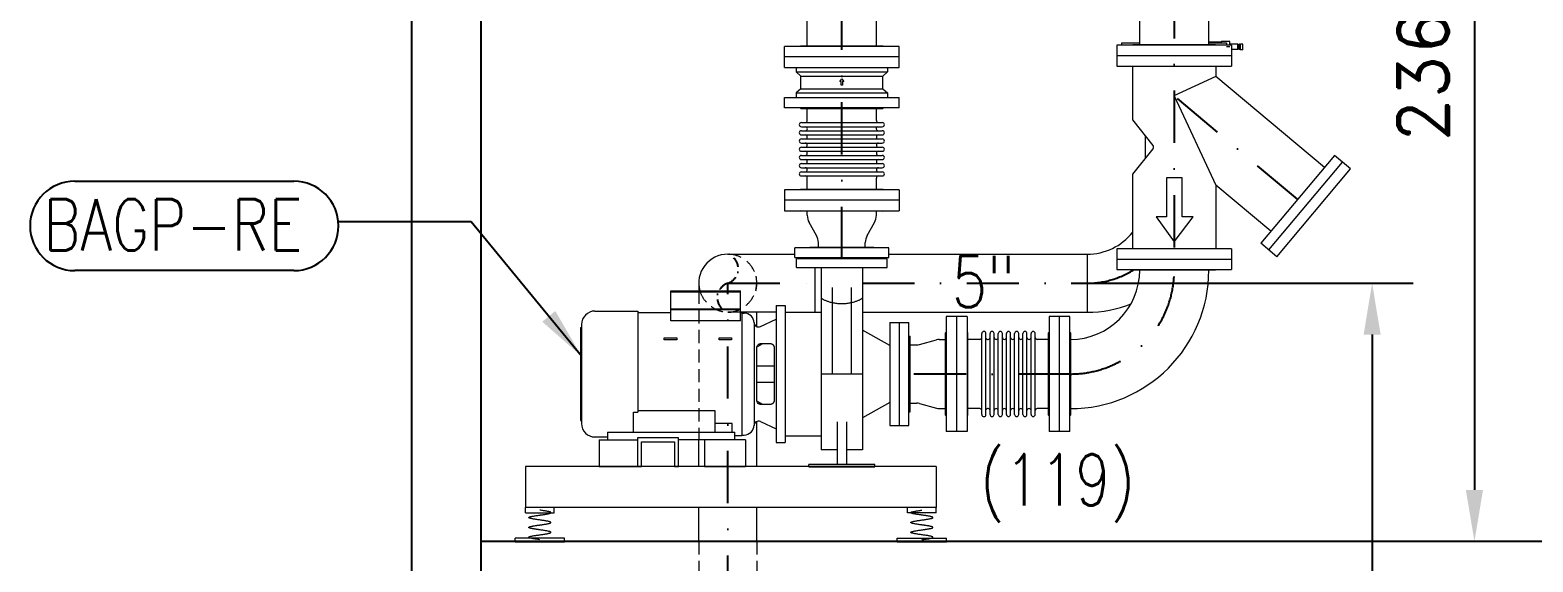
# Model space of a CAD drawing. Header units: millimetres. Extents: x -312439 to 477422, y -331570 to 212570.
# Drawn here: x 356197 to 359854, y 192559 to 193852 of the extents above; entities that cross this region are included whole.
import ezdxf

# ---------------------------------------------------------------- set-up
doc = ezdxf.new("R2010")
doc.units = ezdxf.units.MM
doc.linetypes.add('DASHDOT', pattern=[25.4, 12.7, -6.35, 0, -6.35])
doc.linetypes.add('HIDDEN', pattern=[9.525, 6.35, -3.175])
doc.layers.add('ARCONDTEXTO', color=4, linetype='Continuous')
doc.layers.add('TEXTO FORMATO', color=4, linetype='Continuous')
doc.styles.add('ROMAND', font='ROMAND.SHX')
doc.styles.add('ROMANS', font='romans.shx', dxfattribs={"height": 187.5})
doc.dimstyles.new('1-50 (MILIMETRO)', dxfattribs={"dimscale": 0, "dimtxt": 125, "dimasz": 125, "dimexe": 100, "dimexo": 100, "dimgap": 50, "dimtad": 0, "dimdec": 0, "dimzin": 0, "dimdsep": 46, "dimtxsty": 'ROMAND', "dimcen": -390, "dimclrd": 1, "dimclre": 1, "dimclrt": 3, "dimadec": 0, "dimazin": 0, "dimtfac": 1, "dimtdec": 0, "dimtix": 1, "dimtmove": 2, "dimatfit": 2, "dimfxl": 1, "dimtvp": 1, "dimtolj": 1, "dimtzin": 0, "dimarcsym": 0})

# ---------------------------------------------------------------- blocks, each defined once
blk = doc.blocks.new('*D40')
at = {"color": 1, "lineweight": -2, "transparency": 16777216}
for p, q in [((359627.6, 194975.4), (359612.1, 194975.4)), ((359712.1, 194850.4), (359712.1, 192733.8)), ((359663.1, 192608.8), (359612.1, 192608.8))]:
    blk.add_line(p, q, dxfattribs=at)
at = {"color": 1, "transparency": 16777216}
for points in [[(359691.3, 194850.4), (359732.9, 194850.4), (359712.1, 194975.4)], [(359691.3, 192733.8), (359732.9, 192733.8), (359712.1, 192608.8)]]:
    blk.add_solid(points, dxfattribs=at)
at = {"layer": 'Defpoints', "color": 0, "transparency": 16777216}
for p in [(359727.6, 194975.4), (359712.1, 192608.8), (359763.1, 192608.8)]:
    blk.add_point(p, dxfattribs=at)
at = {"color": 3, "transparency": 16777216, "insert": (359587.1, 193792.1), "char_height": 125, "attachment_point": 5, "rotation": 90, "style": 'ROMAND'}
blk.add_mtext('\\A1;2367', dxfattribs=at)
blk = doc.blocks.new('*D42')
at = {"color": 1, "lineweight": -2, "transparency": 16777216}
for p, q in [((358772.2, 193236.5), (359563.1, 193236.5)), ((359463.1, 193111.5), (359463.1, 187998.9)), ((358772.2, 187873.9), (359563.1, 187873.9))]:
    blk.add_line(p, q, dxfattribs=at)
at = {"color": 1, "transparency": 16777216}
for points in [[(359442.3, 193111.5), (359483.9, 193111.5), (359463.1, 193236.5)], [(359442.3, 187998.9), (359483.9, 187998.9), (359463.1, 187873.9)]]:
    blk.add_solid(points, dxfattribs=at)
at = {"layer": 'Defpoints', "color": 0, "transparency": 16777216}
for p in [(358672.2, 193236.5), (358672.2, 187873.9), (359463.1, 187873.9)]:
    blk.add_point(p, dxfattribs=at)
at = {"color": 3, "transparency": 16777216, "insert": (359338.1, 190555.2), "char_height": 125, "attachment_point": 5, "rotation": 90, "style": 'ROMAND'}
blk.add_mtext('\\A1;5363', dxfattribs=at)

msp = doc.modelspace()

# ---------------------------------------------------------------- linework, layer by layer
at = {"color": 1, "linetype": 'Continuous', "extrusion": (0, 1, 0)}
for p, q in [((357124.798, 195407.637, 0), (357124.798, 187573.86, 0)), ((368194.798, 192608.782, 0), (357294.798, 192608.782, 0))]:
    msp.add_line(p, q, dxfattribs=at)
at = {"color": 1, "linetype": 'Continuous', "extrusion": (1.60881e-33, -9.46156e-32, -1)}
msp.add_line((357294.798, 187873.86, 0), (357294.798, 195323.86, 0), dxfattribs=at)
at = {"color": 6, "linetype": 'DASHDOT', "ltscale": 10}
for p, q in [((358981.518, 194975.442, 0), (358981.518, 193268.232, 0)), ((358172.368, 193295.782, 0), (358172.368, 194891.292, 0)), ((357894.798, 187873.86, 0), (357894.798, 193236.486, 0))]:
    msp.add_line(p, q, dxfattribs=at)
at = {"color": 5, "linetype": 'Continuous', "lineweight": 0, "extrusion": (0, 1, 0)}
for p, q in [((358088.218, 193813.882, 0), (358088.218, 194059.882, 0)), ((359065.668, 193817.232, 0), (359065.668, 194063.232, 0)), ((358256.518, 193813.882, 0), (358256.518, 193923.144, 0)), ((358897.368, 193817.232, 0), (358897.368, 193923.144, 0)), ((358311.868, 193812.282, 0), (358032.868, 193812.282, 0)), ((358032.868, 193761.482, 0), (358032.868, 193812.282, 0)), ((358072.468, 193813.882, 0), (358070.868, 193812.282, 0)), ((358072.468, 193813.882, 0), (358272.268, 193813.882, 0)), ((358272.268, 193813.882, 0), (358273.868, 193812.282, 0)), ((358311.868, 193761.482, 0), (358311.868, 193812.282, 0)), ((359121.018, 193815.632, 0), (358842.018, 193815.632, 0)), ((358842.018, 193815.632, 0), (358842.018, 193764.832, 0)), ((358854.018, 193820.925, 0), (358897.368, 193820.925, 0)), ((358854.018, 193815.632, 0), (358854.018, 193820.925, 0)), ((358881.618, 193817.232, 0), (358880.018, 193815.632, 0)), ((358881.618, 193817.232, 0), (359081.418, 193817.232, 0)), ((359093.054, 193822.525, 0), (359065.668, 193822.525, 0)), ((359065.668, 193820.925, 0), (359108.702, 193820.925, 0)), ((359081.418, 193817.232, 0), (359083.018, 193815.632, 0)), ((359093.054, 193822.525, 0), (359096.518, 193824.525, 0)), ((359093.054, 193820.925, 0), (359093.054, 193822.525, 0)), ((359096.518, 193820.925, 0), (359096.518, 193824.525, 0)), ((359116.518, 193824.525, 0), (359096.518, 193824.525, 0)), ((359116.518, 193811.525, 0), (359108.354, 193811.525, 0)), ((359116.518, 193815.632, 0), (359116.518, 193824.525, 0)), ((359136.018, 193818.375, 0), (359116.518, 193818.375, 0)), ((359121.018, 193815.632, 0), (359121.018, 193764.832, 0)), ((359136.018, 193804.675, 0), (359121.018, 193804.675, 0)), ((359136.018, 193804.675, 0), (359136.018, 193818.375, 0)), ((359139.018, 193815.525, 0), (359136.018, 193815.525, 0)), ((359139.018, 193807.525, 0), (359136.018, 193807.525, 0)), ((359140.018, 193818.275, 0), (359139.018, 193818.275, 0)), ((359139.018, 193804.775, 0), (359139.018, 193818.275, 0)), ((359140.018, 193804.775, 0), (359139.018, 193804.775, 0)), ((359140.018, 193804.775, 0), (359140.018, 193818.275, 0)), ((359141.518, 193817.525, 0), (359140.018, 193817.525, 0)), ((359141.518, 193805.525, 0), (359140.018, 193805.525, 0)), ((359141.518, 193817.525, 0), (359142.418, 193818.425, 0)), ((359141.518, 193805.525, 0), (359141.518, 193817.525, 0)), ((359141.518, 193805.525, 0), (359142.418, 193804.625, 0)), ((359142.418, 193804.625, 0), (359142.418, 193818.425, 0)), ((359148.018, 193818.425, 0), (359142.418, 193818.425, 0)), ((359148.018, 193804.625, 0), (359142.418, 193804.625, 0)), ((359148.018, 193804.625, 0), (359148.018, 193818.425, 0)), ((358311.868, 193786.882, 0), (358032.868, 193786.882, 0)), ((358032.868, 193761.482, 0), (358311.868, 193761.482, 0)), ((358061.368, 193761.482, 0), (358061.368, 193750.669, 0)), ((358283.368, 193761.482, 0), (358283.368, 193750.669, 0)), ((358842.018, 193790.232, 0), (359121.018, 193790.232, 0)), ((358842.018, 193764.832, 0), (359121.018, 193764.832, 0)), ((358880.018, 193764.832, 0), (358880.018, 193633.782, 0)), ((359083.018, 193764.832, 0), (359083.018, 193739.758, 0)), ((358061.368, 193750.669, 0), (358283.368, 193750.669, 0)), ((358072.368, 193740.509, 0), (358061.368, 193750.669, 0)), ((358072.368, 193740.509, 0), (358272.368, 193740.509, 0)), ((358072.368, 193709.455, 0), (358072.368, 193740.509, 0)), ((358167.573, 193727.263, 0), (358172.368, 193733.551, 0)), ((358170.723, 193727.263, 0), (358167.573, 193727.263, 0)), ((358170.723, 193718.566, 0), (358170.723, 193727.263, 0)), ((358172.368, 193733.551, 0), (358177.164, 193727.263, 0)), ((358177.164, 193727.263, 0), (358174.014, 193727.263, 0)), ((358174.014, 193727.263, 0), (358174.014, 193718.566, 0)), ((358272.368, 193740.509, 0), (358283.368, 193750.669, 0)), ((358272.368, 193709.455, 0), (358272.368, 193740.509, 0)), ((359083.018, 193739.758, 0), (358980.834, 193692.108, 0)), ((359346.788, 193518.429, 0), (359083.018, 193739.758, 0)), ((358032.868, 193688.482, 0), (358311.868, 193688.482, 0)), ((358032.868, 193663.082, 0), (358032.868, 193688.482, 0)), ((358072.368, 193709.455, 0), (358061.368, 193699.295, 0)), ((358061.368, 193699.295, 0), (358283.368, 193699.295, 0)), ((358061.368, 193699.295, 0), (358061.368, 193688.482, 0)), ((358072.368, 193709.455, 0), (358272.368, 193709.455, 0)), ((358174.014, 193718.566, 0), (358170.723, 193718.566, 0)), ((358272.368, 193709.455, 0), (358283.368, 193699.295, 0)), ((358283.368, 193699.295, 0), (358283.368, 193688.482, 0)), ((358311.868, 193663.082, 0), (358311.868, 193688.482, 0)), ((358981.37, 193692.747, 0), (358980.834, 193692.108, 0)), ((358981.37, 193692.747, 0), (358981.518, 193692.428, 0)), ((358981.518, 193692.428, 0), (358981.37, 193692.747, 0)), ((358981.518, 193692.428, 0), (359083.018, 193474.76, 0)), ((358311.868, 193663.082, 0), (358032.868, 193663.082, 0)), ((358072.468, 193661.482, 0), (358070.868, 193663.082, 0)), ((358072.468, 193661.482, 0), (358272.268, 193661.482, 0)), ((358088.368, 193632.505, 0), (358088.368, 193661.482, 0)), ((358256.368, 193632.505, 0), (358256.368, 193661.482, 0)), ((358272.268, 193661.482, 0), (358273.868, 193663.082, 0)), ((358073.862, 193627.505, 0), (358270.875, 193627.505, 0)), ((358073.862, 193617.266, 0), (358270.875, 193617.266, 0)), ((358880.018, 193633.782, 0), (358929.135, 193571.858, 0)), ((358073.862, 193607.505, 0), (358270.875, 193607.505, 0)), ((358073.862, 193597.505, 0), (358270.875, 193597.505, 0)), ((358073.862, 193587.505, 0), (358270.875, 193587.505, 0)), ((358073.862, 193577.505, 0), (358270.875, 193577.505, 0)), ((358910.868, 193594.888, 0), (358910.868, 193540.562, 0)), ((358073.862, 193567.505, 0), (358270.875, 193567.505, 0)), ((358073.862, 193557.505, 0), (358270.875, 193557.505, 0)), ((358073.862, 193547.505, 0), (358270.875, 193547.505, 0)), ((358929.135, 193563.592, 0), (358880.018, 193501.669, 0)), ((359371.214, 193547.539, 0), (359191.876, 193333.813, 0)), ((359410.129, 193514.885, 0), (359371.214, 193547.539, 0)), ((358073.862, 193537.505, 0), (358270.875, 193537.505, 0)), ((358073.862, 193527.505, 0), (358270.875, 193527.505, 0)), ((358073.862, 193517.505, 0), (358270.875, 193517.505, 0)), ((358073.862, 193507.505, 0), (358270.875, 193507.505, 0)), ((359211.333, 193317.486, 0), (359390.671, 193531.212, 0)), ((359230.791, 193301.159, 0), (359410.129, 193514.885, 0)), ((358072.468, 193465.482, 0), (358070.868, 193463.882, 0)), ((358072.468, 193465.482, 0), (358272.268, 193465.482, 0)), ((358073.862, 193497.505, 0), (358270.875, 193497.505, 0)), ((358088.368, 193465.482, 0), (358088.368, 193492.505, 0)), ((358256.368, 193465.482, 0), (358256.368, 193492.505, 0)), ((358272.268, 193465.482, 0), (358273.868, 193463.882, 0)), ((358880.018, 193501.669, 0), (358880.018, 193320.632, 0)), ((359216.302, 193362.922, 0), (359083.018, 193474.76, 0)), ((359083.018, 193474.76, 0), (359083.018, 193320.632, 0)), ((358311.868, 193463.882, 0), (358032.868, 193463.882, 0)), ((358032.868, 193463.882, 0), (358032.868, 193413.082, 0)), ((358311.868, 193438.482, 0), (358032.868, 193438.482, 0)), ((358311.868, 193463.882, 0), (358311.868, 193413.082, 0)), ((358032.868, 193413.082, 0), (358311.868, 193413.082, 0)), ((358072.468, 193411.482, 0), (358070.868, 193413.082, 0)), ((358272.268, 193411.482, 0), (358072.468, 193411.482, 0)), ((358088.218, 193401.753, 0), (358088.218, 193411.482, 0)), ((358256.518, 193401.753, 0), (358256.518, 193411.482, 0)), ((358272.268, 193411.482, 0), (358273.868, 193413.082, 0)), ((358110.651, 193352.85, 0), (358092.785, 193384.414, 0)), ((358234.085, 193352.85, 0), (358251.951, 193384.414, 0)), ((358286.868, 193322.582, 0), (358057.868, 193322.582, 0)), ((358057.868, 193298.782, 0), (358057.868, 193322.582, 0)), ((358095.468, 193324.182, 0), (358093.868, 193322.582, 0)), ((358095.468, 193324.182, 0), (358249.268, 193324.182, 0)), ((358115.218, 193324.182, 0), (358115.218, 193335.511, 0)), ((358229.518, 193324.182, 0), (358229.518, 193335.511, 0)), ((358249.268, 193324.182, 0), (358250.868, 193322.582, 0)), ((358286.868, 193298.782, 0), (358286.868, 193322.582, 0)), ((359121.018, 193320.632, 0), (358842.018, 193320.632, 0)), ((358842.018, 193320.632, 0), (358842.018, 193269.832, 0)), ((359121.018, 193320.632, 0), (359121.018, 193269.832, 0)), ((359230.791, 193301.159, 0), (359191.876, 193333.813, 0)), ((357894.798, 193307.136, 0), (358057.868, 193307.136, 0)), ((358057.868, 193298.782, 0), (358286.868, 193298.782, 0)), ((358286.868, 193307.136, 0), (358769.568, 193307.136, 0)), ((358769.568, 193307.136, 0), (358769.568, 193165.836, 0)), ((358842.018, 193295.232, 0), (359121.018, 193295.232, 0)), ((358106.748, 193274.782, 0), (358106.748, 193166.313, 0)), ((358842.018, 193269.832, 0), (359121.018, 193269.832, 0)), ((358881.618, 193268.232, 0), (358880.018, 193269.832, 0)), ((359081.418, 193268.232, 0), (358881.618, 193268.232, 0)), ((359081.418, 193268.232, 0), (359083.018, 193269.832, 0)), ((357824.148, 193236.486, 0), (357824.148, 193218.206, 0)), ((358012.28, 193165.836, 0), (357925.613, 193165.836, 0)), ((357965.448, 193131.174, 0), (357965.448, 193165.836, 0)), ((358222.368, 193165.836, 0), (358769.568, 193165.836, 0)), ((358312.368, 193140.782, 0), (358335.368, 193140.782, 0)), ((358335.368, 192890.782, 0), (358335.368, 193140.782, 0)), ((358426.668, 193155.282, 0), (358426.668, 192876.282, 0)), ((358477.468, 193155.282, 0), (358426.668, 193155.282, 0)), ((358452.068, 192876.282, 0), (358452.068, 193155.282, 0)), ((358477.468, 193155.282, 0), (358477.468, 192876.282, 0)), ((358676.668, 193155.282, 0), (358676.668, 192876.282, 0)), ((358727.468, 193155.282, 0), (358676.668, 193155.282, 0)), ((358702.068, 192876.282, 0), (358702.068, 193155.282, 0)), ((358727.468, 192876.282, 0), (358727.468, 193155.282, 0)), ((358335.368, 193107.782, 0), (358338.368, 193107.782, 0)), ((358338.368, 192923.782, 0), (358338.368, 193107.782, 0)), ((358409.26, 193099.932, 0), (358425.068, 193099.932, 0)), ((358425.068, 193115.682, 0), (358426.668, 193117.282, 0)), ((358425.068, 192915.882, 0), (358425.068, 193115.682, 0)), ((358479.068, 193115.682, 0), (358477.468, 193117.282, 0)), ((358479.068, 192915.882, 0), (358479.068, 193115.682, 0)), ((358508.046, 193099.782, 0), (358479.068, 193099.782, 0)), ((358513.046, 192917.275, 0), (358513.046, 193114.289, 0)), ((358523.284, 192917.275, 0), (358523.284, 193114.289, 0)), ((358533.046, 192917.275, 0), (358533.046, 193114.289, 0)), ((358543.046, 192917.275, 0), (358543.046, 193114.289, 0)), ((358553.046, 192917.275, 0), (358553.046, 193114.289, 0)), ((358563.046, 192917.275, 0), (358563.046, 193114.289, 0)), ((358573.046, 192917.275, 0), (358573.046, 193114.289, 0)), ((358583.046, 192917.275, 0), (358583.046, 193114.289, 0)), ((358593.046, 192917.275, 0), (358593.046, 193114.289, 0)), ((358603.046, 192917.275, 0), (358603.046, 193114.289, 0)), ((358613.046, 192917.275, 0), (358613.046, 193114.289, 0)), ((358623.046, 192917.275, 0), (358623.046, 193114.289, 0)), ((358633.046, 192917.275, 0), (358633.046, 193114.289, 0)), ((358643.046, 192917.275, 0), (358643.046, 193114.289, 0)), ((358675.068, 193099.782, 0), (358648.046, 193099.782, 0)), ((358675.068, 193115.682, 0), (358676.668, 193117.282, 0)), ((358675.068, 192915.882, 0), (358675.068, 193115.682, 0)), ((358729.068, 193115.682, 0), (358727.468, 193117.282, 0)), ((358729.068, 193115.682, 0), (358729.068, 192915.882, 0)), ((358338.368, 193086.432, 0), (358355.176, 193086.432, 0)), ((358361.44, 193087.301, 0), (358402.997, 193099.063, 0)), ((358335.368, 192923.782, 0), (358338.368, 192923.782, 0)), ((358338.368, 192945.132, 0), (358355.176, 192945.132, 0)), ((358361.44, 192944.263, 0), (358402.997, 192932.501, 0)), ((358409.26, 192931.632, 0), (358425.068, 192931.632, 0)), ((358508.046, 192931.782, 0), (358479.068, 192931.782, 0)), ((358675.068, 192931.782, 0), (358648.046, 192931.782, 0)), ((357965.448, 192790.782, 0), (357965.448, 192900.39, 0)), ((358312.368, 192890.782, 0), (358335.368, 192890.782, 0)), ((358425.068, 192915.882, 0), (358426.668, 192914.282, 0)), ((358479.068, 192915.882, 0), (358477.468, 192914.282, 0)), ((358675.068, 192915.882, 0), (358676.668, 192914.282, 0)), ((358729.068, 192915.882, 0), (358727.468, 192914.282, 0)), ((357824.148, 192790.782, 0), (357824.148, 192855.782, 0)), ((358477.468, 192876.282, 0), (358426.668, 192876.282, 0)), ((358727.468, 192876.282, 0), (358676.668, 192876.282, 0)), ((357824.148, 192608.782, 0), (357824.148, 192690.782, 0)), ((357965.448, 192608.782, 0), (357965.448, 192690.782, 0))]:
    msp.add_line(p, q, dxfattribs=at)
at = {"color": 6, "linetype": 'DASHDOT', "ltscale": 10, "extrusion": (0, 1, 0)}
for p, q in [((359281.545, 193440.676, 0), (358981.518, 193692.428, 0)), ((357894.798, 193236.486, 0), (358122.368, 193236.486, 0)), ((358222.368, 193236.486, 0), (358769.568, 193236.486, 0)), ((358729.068, 193015.632, 0), (358289.368, 193015.632, 0))]:
    msp.add_line(p, q, dxfattribs=at)
at = {"color": 1, "linetype": 'Continuous', "lineweight": 0}
for p, q in [((358962.341, 193493.082, 0), (358962.341, 193397.762, 0)), ((359000.696, 193493.082, 0), (358962.341, 193493.082, 0)), ((359000.696, 193397.762, 0), (359000.696, 193493.082, 0)), ((358937.664, 193397.762, 0), (358981.518, 193337.684, 0)), ((358962.341, 193397.762, 0), (358937.664, 193397.762, 0)), ((358981.518, 193337.684, 0), (359027.818, 193397.762, 0)), ((359027.818, 193397.762, 0), (359000.696, 193397.762, 0))]:
    msp.add_line(p, q, dxfattribs=at)
at = {"color": 3, "linetype": 'Continuous', "lineweight": 0, "extrusion": (0, 1, 0)}
for p, q in [((358282.368, 193295.782, 0), (358062.368, 193295.782, 0)), ((358062.368, 193274.782, 0), (358062.368, 193295.782, 0)), ((358094.368, 193295.782, 0), (358094.368, 193298.782, 0)), ((358250.368, 193295.782, 0), (358250.368, 193298.782, 0)), ((358282.368, 193274.782, 0), (358282.368, 193295.782, 0)), ((358062.368, 193274.782, 0), (358282.368, 193274.782, 0)), ((358122.368, 193274.782, 0), (358122.368, 192831.393, 0)), ((358222.368, 193274.782, 0), (358222.368, 192831.393, 0)), ((357755.916, 193218.206, 0), (357925.613, 193218.206, 0)), ((357755.916, 193144.804, 0), (357755.916, 193218.206, 0)), ((357755.916, 193216.024, 0), (357925.613, 193216.024, 0)), ((357925.613, 193144.804, 0), (357925.613, 193218.206, 0)), ((358148.611, 193226.565, 0), (358148.611, 193015.782, 0)), ((358196.126, 193015.782, 0), (358196.126, 193226.565, 0)), ((357755.916, 193174.57, 0), (357925.613, 193174.57, 0)), ((358012.28, 193182.449, 0), (358012.28, 192849.115, 0)), ((358012.28, 193182.449, 0), (358034.098, 193182.449, 0)), ((358034.098, 193182.449, 0), (358034.098, 192849.115, 0)), ((357571.502, 193168.934, 0), (357675.825, 193168.934, 0)), ((357675.825, 193168.934, 0), (357675.825, 192922.891, 0)), ((357675.825, 193165.709, 0), (357755.916, 193165.709, 0)), ((357755.916, 193172.388, 0), (357925.613, 193172.388, 0)), ((357925.613, 193144.804, 0), (357755.916, 193144.804, 0)), ((357925.613, 193165.709, 0), (357929.007, 193165.709, 0)), ((357929.007, 193165.709, 0), (357929.007, 192865.855, 0)), ((357929.007, 193164.097, 0), (357934.522, 193164.097, 0)), ((357958.704, 193141.256, 0), (357958.704, 192890.308, 0)), ((357974.224, 193131.369, 0), (358012.28, 193149.115, 0)), ((358034.098, 193166.313, 0), (358122.368, 193166.313, 0)), ((358289.368, 193140.782, 0), (358289.368, 192890.782, 0)), ((358289.368, 193140.782, 0), (358312.368, 193140.782, 0)), ((358312.368, 192890.782, 0), (358312.368, 193140.782, 0)), ((357536.398, 193128.631, 0), (357536.398, 192902.934, 0)), ((357536.398, 193128.631, 0), (357538.592, 193128.631, 0)), ((357538.592, 193136.024, 0), (357538.592, 192895.54, 0)), ((357740.159, 193098.794, 0), (357740.159, 193103.661, 0)), ((357740.159, 193103.661, 0), (357770.462, 193103.661, 0)), ((357770.462, 193103.661, 0), (357770.462, 193098.794, 0)), ((357873.492, 193098.794, 0), (357873.492, 193103.661, 0)), ((357873.492, 193103.661, 0), (357903.795, 193103.661, 0)), ((357903.795, 193103.661, 0), (357903.795, 193098.794, 0)), ((358289.368, 193085.271, 0), (358222.368, 193122.481, 0)), ((357770.462, 193098.794, 0), (357740.159, 193098.794, 0)), ((357903.795, 193098.794, 0), (357873.492, 193098.794, 0)), ((357965.25, 192952.509, 0), (357965.25, 193079.055, 0)), ((357965.448, 193035.782, 0), (357965.448, 193081.125, 0)), ((358007.916, 193079.055, 0), (358007.916, 192952.509, 0)), ((357965.25, 193035.782, 0), (358007.916, 193035.782, 0)), ((357965.25, 192995.782, 0), (358007.916, 192995.782, 0)), ((357965.448, 192950.439, 0), (357965.448, 192995.782, 0)), ((358222.368, 193015.782, 0), (358122.368, 193015.782, 0)), ((357665.656, 192873.964, 0), (357665.656, 192922.891, 0)), ((357665.656, 192922.891, 0), (357675.825, 192922.891, 0)), ((357863.795, 192925.922, 0), (357675.825, 192925.922, 0)), ((357863.795, 192873.964, 0), (357863.795, 192925.922, 0)), ((358289.368, 192946.294, 0), (358222.368, 192909.083, 0)), ((357536.398, 192902.934, 0), (357538.592, 192902.934, 0)), ((357905.734, 192895.226, 0), (357863.795, 192895.226, 0)), ((357905.734, 192873.964, 0), (357905.734, 192895.226, 0)), ((357974.224, 192900.195, 0), (358012.28, 192882.449, 0)), ((358160.732, 192899.437, 0), (358160.732, 192795.782, 0)), ((358184.005, 192899.437, 0), (358184.005, 192795.782, 0)), ((358289.368, 192890.782, 0), (358312.368, 192890.782, 0)), ((357571.502, 192862.631, 0), (357602.232, 192862.631, 0)), ((357582.037, 192855.782, 0), (357582.037, 192790.782, 0)), ((357582.037, 192855.782, 0), (357674.768, 192855.782, 0)), ((357602.232, 192873.964, 0), (357602.232, 192855.782, 0)), ((357602.232, 192873.964, 0), (357912.28, 192873.964, 0)), ((357674.768, 192860.782, 0), (357674.768, 192790.782, 0)), ((357774.768, 192860.782, 0), (357674.768, 192860.782, 0)), ((357684.768, 192850.782, 0), (357764.768, 192850.782, 0)), ((357684.768, 192790.782, 0), (357684.768, 192850.782, 0)), ((357764.768, 192850.782, 0), (357764.768, 192790.782, 0)), ((357774.768, 192790.782, 0), (357774.768, 192860.782, 0)), ((357938.037, 192855.782, 0), (357774.768, 192855.782, 0)), ((357838.037, 192855.782, 0), (357838.037, 192790.782, 0)), ((357912.28, 192855.782, 0), (357912.28, 192873.964, 0)), ((357912.28, 192865.855, 0), (357929.007, 192865.855, 0)), ((357929.007, 192867.467, 0), (357934.522, 192867.467, 0)), ((357938.037, 192855.782, 0), (357938.037, 192790.782, 0)), ((358012.28, 192849.115, 0), (358034.098, 192849.115, 0)), ((358034.098, 192865.251, 0), (358122.368, 192865.251, 0)), ((358160.732, 192831.393, 0), (358122.368, 192831.393, 0)), ((358222.368, 192831.393, 0), (358184.005, 192831.393, 0)), ((357582.037, 192790.782, 0), (357684.768, 192790.782, 0)), ((357764.768, 192790.782, 0), (357774.768, 192790.782, 0)), ((357838.037, 192790.782, 0), (357938.037, 192790.782, 0)), ((358092.368, 192790.782, 0), (358092.368, 192795.782, 0)), ((358252.368, 192795.782, 0), (358092.368, 192795.782, 0)), ((358252.368, 192790.782, 0), (358252.368, 192795.782, 0))]:
    msp.add_line(p, q, dxfattribs=at)
at = {"color": 1, "linetype": 'HIDDEN', "lineweight": 0, "ltscale": 5}
for p, q in [((357824.148, 193218.206, 0), (357824.148, 192855.782, 0)), ((357925.613, 193165.836, 0), (357894.798, 193165.836, 0)), ((357824.148, 192608.782, 0), (357824.148, 192208.782, 0)), ((357965.448, 192608.782, 0), (357965.448, 192208.782, 0))]:
    msp.add_line(p, q, dxfattribs=at)
at = {"color": 7, "linetype": 'Continuous', "lineweight": 0, "extrusion": (0, 1, 0)}
for p, q in [((357402.232, 192790.782, 0), (357402.232, 192690.782, 0)), ((358402.368, 192790.782, 0), (357402.232, 192790.782, 0)), ((358402.368, 192790.782, 0), (358402.368, 192690.782, 0)), ((358402.368, 192690.782, 0), (357402.232, 192690.782, 0)), ((357402.58, 192678.532, 0), (357402.58, 192690.782, 0)), ((357402.58, 192678.532, 0), (357472.58, 192678.532, 0)), ((357472.58, 192678.532, 0), (357472.58, 192690.782, 0)), ((358332.02, 192678.532, 0), (358332.02, 192690.782, 0)), ((358402.02, 192678.532, 0), (358332.02, 192678.532, 0)), ((358402.02, 192678.532, 0), (358402.02, 192690.782, 0)), ((357377.505, 192608.782, 0), (357377.505, 192616.782, 0)), ((357497.505, 192616.782, 0), (357377.505, 192616.782, 0)), ((357497.505, 192608.782, 0), (357497.505, 192616.782, 0)), ((358307.095, 192616.782, 0), (358427.095, 192616.782, 0)), ((358307.095, 192608.782, 0), (358307.095, 192616.782, 0)), ((358427.095, 192608.782, 0), (358427.095, 192616.782, 0))]:
    msp.add_line(p, q, dxfattribs=at)
at = {"color": 3}
msp.add_line((358092.368, 192790.782, 0), (358252.368, 192790.782, 0), dxfattribs=at)
for p, q in [((357377.505, 192608.782, 0), (357497.505, 192608.782, 0)), ((358307.095, 192608.782, 0), (358427.095, 192608.782, 0))]:
    msp.add_line(p, q)
at = {"color": 1, "elevation": 0}
for points in [[(356305.314, 193484.736), (356838.668, 193484.736)], [(356838.668, 193267.33), (356305.314, 193267.33)]]:
    msp.add_lwpolyline(points, dxfattribs=at)
at = {"color": 5, "linetype": 'Continuous', "lineweight": 0}
for centre, radius, start, end in [((358073.862, 193622.386, 0), 5.119, 90, 270), ((358083.368, 193632.505, 0), 5, 270, 0), ((358083.494, 193612.505, 0), 5.002, 271.437939, 72.170603), ((358261.243, 193612.505, 0), 5.002, 107.829397, 268.562061), ((358261.368, 193632.505, 0), 5, 180, 270), ((358270.875, 193622.386, 0), 5.119, 270, 90), ((358073.862, 193602.505, 0), 5, 90, 270), ((358073.862, 193582.505, 0), 5, 90, 270), ((358083.368, 193592.505, 0), 5, 270, 90), ((358083.368, 193572.505, 0), 5, 270, 90), ((358261.368, 193592.505, 0), 5, 90, 270), ((358261.368, 193572.505, 0), 5, 90, 270), ((358270.875, 193602.505, 0), 5, 270, 90), ((358270.875, 193582.505, 0), 5, 270, 90), ((358073.862, 193562.505, 0), 5, 90, 270), ((358073.862, 193542.505, 0), 5, 90, 270), ((358083.368, 193552.505, 0), 5, 270, 90), ((358261.368, 193552.505, 0), 5, 90, 270), ((358270.875, 193562.505, 0), 5, 270, 90), ((358270.875, 193542.505, 0), 5, 270, 90), ((358073.862, 193522.505, 0), 5, 90, 270), ((358073.862, 193502.505, 0), 5, 90, 270), ((358083.368, 193532.505, 0), 5, 270, 90), ((358083.368, 193512.505, 0), 5, 270, 90), ((358261.368, 193532.505, 0), 5, 90, 270), ((358261.368, 193512.505, 0), 5, 90, 270), ((358270.875, 193522.505, 0), 5, 270, 90), ((358270.875, 193502.505, 0), 5, 270, 90), ((358083.368, 193492.505, 0), 5, 0, 90), ((358261.368, 193492.505, 0), 5, 90, 180), ((358123.419, 193401.753, 0), 35.2, 180, 209.511499), ((358221.318, 193401.753, 0), 35.2, 330.488501, 0), ((358769.568, 193448.436, 0), 141.3, 270, 321.413753), ((358080.018, 193335.511, 0), 35.2, 0, 29.511499), ((358264.719, 193335.511, 0), 35.2, 150.488501, 180), ((357894.798, 193236.486, 0), 70.65, 90, 194.994866), ((358729.068, 193268.232, 0), 168.3, 270, 0), ((358729.068, 193268.232, 0), 336.6, 270, 0), ((358769.568, 193448.436, 0), 282.6, 270, 292.200451), ((358409.26, 193076.932, 0), 23, 90, 105.802514), ((358508.046, 193104.782, 0), 5, 270, 0), ((358518.165, 193114.289, 0), 5.119, 0, 180), ((358528.046, 193104.657, 0), 5.002, 197.829397, 358.562061), ((358538.046, 193114.289, 0), 5, 0, 180), ((358548.046, 193104.782, 0), 5, 180, 0), ((358558.046, 193114.289, 0), 5, 0, 180), ((358568.046, 193104.782, 0), 5, 180, 0), ((358578.046, 193114.289, 0), 5, 0, 180), ((358588.046, 193104.782, 0), 5, 180, 0), ((358598.046, 193114.289, 0), 5, 0, 180), ((358608.046, 193104.782, 0), 5, 180, 0), ((358618.046, 193114.289, 0), 5, 0, 180), ((358628.046, 193104.782, 0), 5, 180, 0), ((358638.046, 193114.289, 0), 5, 0, 180), ((358648.046, 193104.782, 0), 5, 180, 270), ((358355.176, 193109.432, 0), 23, 270, 285.802514), ((358355.176, 192922.132, 0), 23, 74.197486, 90), ((358409.26, 192954.632, 0), 23, 254.197486, 270), ((358508.046, 192926.782, 0), 5, 0, 90), ((358518.165, 192917.275, 0), 5.119, 180, 0), ((358528.046, 192926.908, 0), 5.002, 1.437939, 162.170603), ((358538.046, 192917.275, 0), 5, 180, 0), ((358548.046, 192926.782, 0), 5, 0, 180), ((358558.046, 192917.275, 0), 5, 180, 0), ((358568.046, 192926.782, 0), 5, 0, 180), ((358578.046, 192917.275, 0), 5, 180, 0), ((358588.046, 192926.782, 0), 5, 0, 180), ((358598.046, 192917.275, 0), 5, 180, 0), ((358608.046, 192926.782, 0), 5, 0, 180), ((358618.046, 192917.275, 0), 5, 180, 0), ((358628.046, 192926.782, 0), 5, 0, 180), ((358638.046, 192917.275, 0), 5, 180, 0), ((358648.046, 192926.782, 0), 5, 90, 180)]:
    msp.add_arc(centre, radius, start, end, dxfattribs=at)
at = {"color": 1}
for centre, start, end in [((356305.314, 193376.033, 0), 90, 270), ((356838.668, 193376.033, 0), 270, 90)]:
    msp.add_arc(centre, 108.703, start, end, dxfattribs=at)
at = {"color": 6, "linetype": 'DASHDOT', "ltscale": 2}
for centre, start, end in [((357883.208, 193271.811, 0), 288.164507, 71.835493), ((357906.388, 193201.161, 0), 108.164507, 251.835493)]:
    msp.add_arc(centre, 37.178, start, end, dxfattribs=at)
at = {"color": 1, "linetype": 'HIDDEN', "lineweight": 0, "ltscale": 5}
for centre, radius, start, end in [((357894.798, 193236.486, 0), 70.65, 345.005134, 90), ((357892.499, 193238.559, 0), 72.76, 271.810872, 14.178381), ((357898.571, 193241.403, 0), 75.661, 197.853415, 267.141451)]:
    msp.add_arc(centre, radius, start, end, dxfattribs=at)
at = {"color": 6, "linetype": 'DASHDOT', "ltscale": 10}
for centre, radius, end in [((358729.068, 193268.232, 0), 252.45, 0), ((358769.568, 193448.436, 0), 211.95, 301.857477)]:
    msp.add_arc(centre, radius, 270, end, dxfattribs=at)
at = {"color": 3, "linetype": 'Continuous', "lineweight": 0}
for centre, radius, start, end in [((357571.502, 193136.024, 0), 32.909, 90, 180), ((357934.522, 193139.915, 0), 24.182, 0, 90), ((357969.613, 193141.256, 0), 10.909, 180, 295), ((357571.502, 192895.54, 0), 32.909, 180, 270), ((357934.522, 192891.649, 0), 24.182, 270, 0), ((357969.613, 192890.308, 0), 10.909, 65, 180)]:
    msp.add_arc(centre, radius, start, end, dxfattribs=at)
at = {"color": 5, "linetype": 'Continuous', "lineweight": 0}
for points, knots in [([(359108.702, 193820.925, 0), (359108.657, 193820.315, 0), (359108.612, 193819.651, 0), (359108.549, 193818.577, 0), (359108.529, 193818.206, 0), (359108.491, 193817.437, 0), (359108.473, 193817.039, 0), (359108.444, 193816.306, 0), (359108.431, 193815.971, 0), (359108.42, 193815.632, 0)], [0, 0, 0, 0, 0.00261569115, 0.00261569115, 0.00392353673, 0.00392353673, 0.00523138231, 0.00523138231, 0.0063038986, 0.0063038986, 0.0063038986, 0.0063038986]), ([(358929.135, 193571.858, 0), (358929.267, 193571.691, 0), (358929.394, 193571.515, 0), (358929.736, 193570.984, 0), (358929.933, 193570.608, 0), (358930.252, 193569.817, 0), (358930.375, 193569.402, 0), (358930.536, 193568.563, 0), (358930.575, 193568.138, 0), (358930.575, 193567.312, 0), (358930.536, 193566.888, 0), (358930.375, 193566.048, 0), (358930.252, 193565.633, 0), (358929.933, 193564.842, 0), (358929.736, 193564.466, 0), (358929.394, 193563.935, 0), (358929.267, 193563.759, 0), (358929.135, 193563.592, 0)], [17.89795356, 17.89795356, 17.89795356, 17.89795356, 18.55921682, 18.55921682, 19.79774199, 19.79774199, 21.03626716, 21.03626716, 22.27479234, 22.27479234, 23.51331751, 23.51331751, 24.75184268, 24.75184268, 25.99036785, 25.99036785, 26.65163111, 26.65163111, 26.65163111, 26.65163111])]:
    msp.add_open_spline(points, degree=3, knots=knots, dxfattribs=at)
at = {"color": 3, "linetype": 'Continuous', "lineweight": 0}
for points, knots in [([(358172.368, 193186.398, 0), (358170.786, 193186.398, 0), (358169.181, 193186.434, 0), (358165.953, 193186.578, 0), (358164.332, 193186.687, 0), (358161.104, 193186.978, 0), (358159.498, 193187.16, 0), (358156.33, 193187.59, 0), (358154.767, 193187.839, 0), (358151.713, 193188.392, 0), (358150.22, 193188.698, 0), (358147.325, 193189.353, 0), (358145.924, 193189.702, 0), (358143.232, 193190.432, 0), (358141.942, 193190.811, 0), (358139.491, 193191.584, 0), (358138.33, 193191.977, 0), (358136.12, 193192.773, 0), (358135.034, 193193.19, 0), (358132.96, 193194.038, 0), (358131.972, 193194.469, 0), (358130.116, 193195.331, 0), (358129.248, 193195.763, 0), (358127.654, 193196.612, 0), (358126.926, 193197.03, 0), (358125.627, 193197.84, 0), (358125.054, 193198.232, 0), (358124.071, 193198.981, 0), (358123.661, 193199.338, 0), (358123.009, 193200.008, 0), (358122.766, 193200.321, 0), (358122.446, 193200.898, 0), (358122.368, 193201.162, 0), (358122.368, 193201.4, 0)], [0, 0, 0, 0, 4.74639729, 4.74639729, 9.49279457, 9.49279457, 14.23919186, 14.23919186, 18.98558914, 18.98558914, 23.73198643, 23.73198643, 28.47838371, 28.47838371, 33.224781, 33.224781, 37.97117828, 37.97117828, 42.84302956, 42.84302956, 47.71488083, 47.71488083, 52.5867321, 52.5867321, 57.45858338, 57.45858338, 62.33043465, 62.33043465, 67.20228592, 67.20228592, 72.0741372, 72.0741372, 76.94598847, 76.94598847, 76.94598847, 76.94598847]), ([(358222.368, 193201.4, 0), (358222.368, 193201.162, 0), (358222.291, 193200.898, 0), (358221.97, 193200.321, 0), (358221.728, 193200.008, 0), (358221.076, 193199.338, 0), (358220.666, 193198.981, 0), (358219.683, 193198.232, 0), (358219.11, 193197.84, 0), (358217.81, 193197.03, 0), (358217.083, 193196.612, 0), (358215.489, 193195.763, 0), (358214.621, 193195.331, 0), (358212.765, 193194.469, 0), (358211.777, 193194.038, 0), (358209.702, 193193.19, 0), (358208.617, 193192.773, 0), (358206.407, 193191.977, 0), (358205.246, 193191.584, 0), (358202.794, 193190.811, 0), (358201.505, 193190.432, 0), (358198.813, 193189.702, 0), (358197.412, 193189.353, 0), (358194.517, 193188.698, 0), (358193.024, 193188.392, 0), (358189.97, 193187.839, 0), (358188.407, 193187.59, 0), (358185.239, 193187.16, 0), (358183.632, 193186.978, 0), (358180.405, 193186.687, 0), (358178.784, 193186.578, 0), (358175.556, 193186.434, 0), (358173.951, 193186.398, 0), (358172.368, 193186.398, 0)], [-76.94598847, -76.94598847, -76.94598847, -76.94598847, -72.0741372, -72.0741372, -67.20228592, -67.20228592, -62.33043465, -62.33043465, -57.45858338, -57.45858338, -52.5867321, -52.5867321, -47.71488083, -47.71488083, -42.84302956, -42.84302956, -37.97117828, -37.97117828, -33.224781, -33.224781, -28.47838371, -28.47838371, -23.73198643, -23.73198643, -18.98558914, -18.98558914, -14.23919186, -14.23919186, -9.49279457, -9.49279457, -4.74639729, -4.74639729, 0, 0, 0, 0]), ([(357965.25, 193079.055, 0), (357965.25, 193080.052, 0), (357965.386, 193081.007, 0), (357965.921, 193082.985, 0), (357966.375, 193084.008, 0), (357967.566, 193085.865, 0), (357968.286, 193086.683, 0), (357969.633, 193087.824, 0), (357970.233, 193088.246, 0), (357971.418, 193088.897, 0), (357971.966, 193089.144, 0), (357973.113, 193089.548, 0), (357973.677, 193089.692, 0), (357974.224, 193089.791, 0)], [-13.71655765, -13.71655765, -13.71655765, -13.71655765, -11.14685087, -11.14685087, -8.04790034, -8.04790034, -4.99488081, -4.99488081, -3.04533881, -3.04533881, -1.5374067, -1.5374067, -0.02842015, -0.02842015, -0.02842015, -0.02842015]), ([(357974.224, 193089.791, 0), (357974.605, 193089.86, 0), (357974.986, 193089.907, 0), (357975.63, 193089.954, 0), (357975.896, 193089.964, 0), (357976.159, 193089.964, 0)], [31.60288398, 31.60288398, 31.60288398, 31.60288398, 32.63783917, 32.63783917, 33.36661571, 33.36661571, 33.36661571, 33.36661571]), ([(357997.007, 193089.964, 0), (357997.57, 193089.964, 0), (357998.126, 193089.92, 0), (357999.396, 193089.725, 0), (358000.098, 193089.54, 0), (358001.413, 193089.059, 0), (358002.025, 193088.763, 0), (358003.172, 193088.081, 0), (358003.749, 193087.661, 0), (358004.824, 193086.698, 0), (358005.323, 193086.154, 0), (358006.205, 193084.967, 0), (358006.589, 193084.323, 0), (358007.217, 193082.969, 0), (358007.461, 193082.259, 0), (358007.775, 193080.916, 0), (358007.874, 193080.243, 0), (358007.913, 193079.379, 0), (358007.916, 193079.218, 0), (358007.916, 193079.055, 0)], [32.63980214, 32.63980214, 32.63980214, 32.63980214, 34.1778142, 34.1778142, 36.25600985, 36.25600985, 38.3342055, 38.3342055, 40.5568778, 40.5568778, 42.7795501, 42.7795501, 45.00222241, 45.00222241, 47.22489471, 47.22489471, 49.1427563, 49.1427563, 49.57995565, 49.57995565, 49.57995565, 49.57995565]), ([(357974.224, 192941.773, 0), (357973.713, 192941.865, 0), (357973.186, 192941.998, 0), (357972.071, 192942.376, 0), (357971.517, 192942.619, 0), (357970.206, 192943.324, 0), (357969.466, 192943.846, 0), (357967.652, 192945.507, 0), (357966.729, 192946.796, 0), (357965.607, 192949.455, 0), (357965.25, 192950.885, 0), (357965.25, 192952.509, 0)], [-18.85209088, -18.85209088, -18.85209088, -18.85209088, -16.65805991, -16.65805991, -14.29679673, -14.29679673, -10.75695309, -10.75695309, -4.804859, -4.804859, 0, 0, 0, 0]), ([(357976.159, 192941.6, 0), (357975.896, 192941.6, 0), (357975.63, 192941.61, 0), (357974.986, 192941.657, 0), (357974.605, 192941.705, 0), (357974.224, 192941.773, 0)], [60.43845353, 60.43845353, 60.43845353, 60.43845353, 61.16723007, 61.16723007, 62.20218526, 62.20218526, 62.20218526, 62.20218526]), ([(358007.916, 192952.509, 0), (358007.916, 192952.346, 0), (358007.913, 192952.185, 0), (358007.874, 192951.322, 0), (358007.775, 192950.648, 0), (358007.461, 192949.305, 0), (358007.217, 192948.595, 0), (358006.589, 192947.241, 0), (358006.205, 192946.597, 0), (358005.323, 192945.41, 0), (358004.824, 192944.866, 0), (358003.749, 192943.903, 0), (358003.172, 192943.483, 0), (358002.025, 192942.801, 0), (358001.413, 192942.505, 0), (358000.098, 192942.024, 0), (357999.396, 192941.839, 0), (357998.126, 192941.644, 0), (357997.57, 192941.6, 0), (357997.007, 192941.6, 0)], [42.53201293, 42.53201293, 42.53201293, 42.53201293, 42.96921228, 42.96921228, 44.88707387, 44.88707387, 47.10974617, 47.10974617, 49.33241848, 49.33241848, 51.55509078, 51.55509078, 53.77776308, 53.77776308, 55.85595873, 55.85595873, 57.93415438, 57.93415438, 59.47216644, 59.47216644, 59.47216644, 59.47216644])]:
    msp.add_open_spline(points, degree=3, knots=knots, dxfattribs=at)
for points, weights in [([(357980.343, 193089.964, 0), (357972.436, 193085.411, 0), (357965.463, 193081.203, 0)], [1.00397872451, 1.00327639343, 1.00009772813]), ([(357976.159, 193089.964, 0), (357985.915, 193089.964, 0), (357997.007, 193089.964, 0)], [1, 1.00128538739, 1]), ([(357965.463, 192950.361, 0), (357972.436, 192946.153, 0), (357980.343, 192941.6, 0)], [1.00009772813, 1.00327639343, 1.00397872451]), ([(357997.007, 192941.6, 0), (357985.915, 192941.6, 0), (357976.159, 192941.6, 0)], [1, 1.00128538739, 1])]:
    msp.add_rational_spline(points, weights, degree=2, dxfattribs=at)
at = {"color": 7, "linetype": 'Continuous', "lineweight": 0}
for points in [[(357437.505, 192612.782, 0), (357436.003, 192612.994, 0), (357433.001, 192613.418, 0), (357428.618, 192614.054, 0), (357424.491, 192614.691, 0), (357420.712, 192615.327, 0), (357417.415, 192615.963, 0), (357414.658, 192616.599, 0), (357412.557, 192617.236, 0), (357411.125, 192617.872, 0), (357410.45, 192618.508, 0), (357410.503, 192619.144, 0), (357411.329, 192619.78, 0), (357412.861, 192620.417, 0), (357414.722, 192620.947, 0), (357416.517, 192621.371, 0), (357418.501, 192621.795, 0), (357421.335, 192622.325, 0), (357425.171, 192622.962, 0), (357429.356, 192623.598, 0), (357433.767, 192624.234, 0), (357438.28, 192624.87, 0), (357442.773, 192625.506, 0), (357447.119, 192626.143, 0), (357450.518, 192626.673, 0), (357453.049, 192627.097, 0), (357455.43, 192627.521, 0), (357458.114, 192628.051, 0), (357460.755, 192628.688, 0), (357462.753, 192629.324, 0), (357464.052, 192629.96, 0), (357464.511, 192630.49, 0), (357464.513, 192630.914, 0), (357464.321, 192631.232, 0), (357463.942, 192631.551, 0), (357463.382, 192631.869, 0), (357462.644, 192632.187, 0), (357461.421, 192632.611, 0), (357459.474, 192633.141, 0), (357456.525, 192633.777, 0), (357453.05, 192634.414, 0), (357449.142, 192635.05, 0), (357444.911, 192635.686, 0), (357440.474, 192636.322, 0), (357436.708, 192636.852, 0), (357433.717, 192637.276, 0), (357431.5, 192637.595, 0), (357429.325, 192637.913, 0), (357427.205, 192638.231, 0), (357425.158, 192638.549, 0), (357422.547, 192638.973, 0), (357420.129, 192639.397, 0), (357417.962, 192639.821, 0), (357415.982, 192640.246, 0), (357414.288, 192640.67, 0), (357412.921, 192641.094, 0), (357412.074, 192641.412, 0), (357411.4, 192641.73, 0), (357410.904, 192642.048, 0), (357410.593, 192642.366, 0), (357410.439, 192642.79, 0), (357410.652, 192643.215, 0), (357411.235, 192643.639, 0), (357412.071, 192644.063, 0), (357413.258, 192644.487, 0), (357414.774, 192644.911, 0), (357416.51, 192645.335, 0), (357418.539, 192645.759, 0), (357420.822, 192646.184, 0), (357423.265, 192646.608, 0), (357425.913, 192647.032, 0), (357428.71, 192647.456, 0), (357430.871, 192647.774, 0), (357433.079, 192648.092, 0), (357435.316, 192648.41, 0), (357437.569, 192648.728, 0), (357440.57, 192649.153, 0), (357444.285, 192649.683, 0), (357448.553, 192650.319, 0), (357452.513, 192650.955, 0), (357456.058, 192651.591, 0), (357459.086, 192652.228, 0), (357461.516, 192652.864, 0), (357463.278, 192653.5, 0), (357464.325, 192654.136, 0), (357464.577, 192654.666, 0), (357464.403, 192655.091, 0), (357463.972, 192655.515, 0), (357462.986, 192656.045, 0), (357461.08, 192656.681, 0), (357458.53, 192657.317, 0), (357455.389, 192657.954, 0), (357451.753, 192658.59, 0), (357447.723, 192659.226, 0), (357443.407, 192659.862, 0), (357438.929, 192660.499, 0), (357434.41, 192661.135, 0), (357429.977, 192661.771, 0), (357425.754, 192662.407, 0), (357421.857, 192663.043, 0), (357418.395, 192663.68, 0), (357415.463, 192664.316, 0), (357413.143, 192664.952, 0), (357411.5, 192665.588, 0), (357410.58, 192666.224, 0), (357410.407, 192666.861, 0), (357410.987, 192667.497, 0), (357412.304, 192668.133, 0), (357414.32, 192668.769, 0), (357416.98, 192669.406, 0), (357420.211, 192670.042, 0), (357423.922, 192670.678, 0), (357427.329, 192671.208, 0), (357430.186, 192671.632, 0), (357433.111, 192672.057, 0), (357436.108, 192672.481, 0), (357439.113, 192672.905, 0), (357442.104, 192673.329, 0), (357445.774, 192673.859, 0), (357449.951, 192674.495, 0), (357453.779, 192675.132, 0), (357457.161, 192675.768, 0), (357459.985, 192676.404, 0), (357461.835, 192676.934, 0), (357462.957, 192677.358, 0), (357463.85, 192677.782, 0), (357464.518, 192678.313, 0), (357464.551, 192678.949, 0), (357463.855, 192679.585, 0), (357462.404, 192680.221, 0), (357460.283, 192680.858, 0), (357457.509, 192681.494, 0), (357454.199, 192682.13, 0), (357450.408, 192682.766, 0), (357446.272, 192683.402, 0), (357441.925, 192684.033, 0), (357438.965, 192684.451, 0), (357437.505, 192684.657, 0)], [(358367.095, 192612.782, 0), (358368.597, 192612.994, 0), (358371.599, 192613.418, 0), (358375.982, 192614.054, 0), (358380.109, 192614.691, 0), (358383.888, 192615.327, 0), (358387.185, 192615.963, 0), (358389.942, 192616.599, 0), (358392.043, 192617.236, 0), (358393.475, 192617.872, 0), (358394.15, 192618.508, 0), (358394.097, 192619.144, 0), (358393.271, 192619.78, 0), (358391.739, 192620.417, 0), (358389.878, 192620.947, 0), (358388.083, 192621.371, 0), (358386.099, 192621.795, 0), (358383.265, 192622.325, 0), (358379.429, 192622.962, 0), (358375.244, 192623.598, 0), (358370.833, 192624.234, 0), (358366.32, 192624.87, 0), (358361.827, 192625.506, 0), (358357.481, 192626.143, 0), (358354.082, 192626.673, 0), (358351.551, 192627.097, 0), (358349.17, 192627.521, 0), (358346.486, 192628.051, 0), (358343.845, 192628.688, 0), (358341.847, 192629.324, 0), (358340.548, 192629.96, 0), (358340.089, 192630.49, 0), (358340.087, 192630.914, 0), (358340.279, 192631.232, 0), (358340.658, 192631.551, 0), (358341.218, 192631.869, 0), (358341.956, 192632.187, 0), (358343.179, 192632.611, 0), (358345.126, 192633.141, 0), (358348.075, 192633.777, 0), (358351.55, 192634.414, 0), (358355.458, 192635.05, 0), (358359.689, 192635.686, 0), (358364.126, 192636.322, 0), (358367.892, 192636.852, 0), (358370.883, 192637.276, 0), (358373.1, 192637.595, 0), (358375.275, 192637.913, 0), (358377.395, 192638.231, 0), (358379.442, 192638.549, 0), (358382.053, 192638.973, 0), (358384.471, 192639.397, 0), (358386.638, 192639.821, 0), (358388.618, 192640.246, 0), (358390.312, 192640.67, 0), (358391.678, 192641.094, 0), (358392.526, 192641.412, 0), (358393.2, 192641.73, 0), (358393.696, 192642.048, 0), (358394.007, 192642.366, 0), (358394.161, 192642.79, 0), (358393.948, 192643.215, 0), (358393.365, 192643.639, 0), (358392.529, 192644.063, 0), (358391.342, 192644.487, 0), (358389.826, 192644.911, 0), (358388.09, 192645.335, 0), (358386.061, 192645.759, 0), (358383.778, 192646.184, 0), (358381.335, 192646.608, 0), (358378.687, 192647.032, 0), (358375.89, 192647.456, 0), (358373.729, 192647.774, 0), (358371.521, 192648.092, 0), (358369.284, 192648.41, 0), (358367.031, 192648.728, 0), (358364.03, 192649.153, 0), (358360.315, 192649.683, 0), (358356.047, 192650.319, 0), (358352.087, 192650.955, 0), (358348.542, 192651.591, 0), (358345.514, 192652.228, 0), (358343.084, 192652.864, 0), (358341.322, 192653.5, 0), (358340.275, 192654.136, 0), (358340.023, 192654.666, 0), (358340.197, 192655.091, 0), (358340.628, 192655.515, 0), (358341.614, 192656.045, 0), (358343.52, 192656.681, 0), (358346.07, 192657.317, 0), (358349.211, 192657.954, 0), (358352.847, 192658.59, 0), (358356.877, 192659.226, 0), (358361.193, 192659.862, 0), (358365.671, 192660.499, 0), (358370.19, 192661.135, 0), (358374.623, 192661.771, 0), (358378.846, 192662.407, 0), (358382.743, 192663.043, 0), (358386.205, 192663.68, 0), (358389.137, 192664.316, 0), (358391.457, 192664.952, 0), (358393.1, 192665.588, 0), (358394.02, 192666.224, 0), (358394.193, 192666.861, 0), (358393.613, 192667.497, 0), (358392.296, 192668.133, 0), (358390.28, 192668.769, 0), (358387.62, 192669.406, 0), (358384.389, 192670.042, 0), (358380.678, 192670.678, 0), (358377.271, 192671.208, 0), (358374.414, 192671.632, 0), (358371.489, 192672.057, 0), (358368.492, 192672.481, 0), (358365.487, 192672.905, 0), (358362.496, 192673.329, 0), (358358.826, 192673.859, 0), (358354.649, 192674.495, 0), (358350.821, 192675.132, 0), (358347.439, 192675.768, 0), (358344.615, 192676.404, 0), (358342.765, 192676.934, 0), (358341.643, 192677.358, 0), (358340.75, 192677.782, 0), (358340.082, 192678.313, 0), (358340.049, 192678.949, 0), (358340.745, 192679.585, 0), (358342.196, 192680.221, 0), (358344.317, 192680.858, 0), (358347.091, 192681.494, 0), (358350.401, 192682.13, 0), (358354.192, 192682.766, 0), (358358.328, 192683.402, 0), (358362.675, 192684.033, 0), (358365.635, 192684.451, 0), (358367.095, 192684.657, 0)]]:
    msp.add_open_spline(points, degree=3, knots=[0, 0, 0, 0, 0.16685163, 0.33370325, 0.50055488, 0.66740651, 0.83425813, 1.00110976, 1.16796139, 1.33481301, 1.50166464, 1.66851626, 1.83536789, 2.00221952, 2.16907114, 2.25249696, 2.33592277, 2.5027744, 2.66962602, 2.83647765, 3.00332928, 3.1701809, 3.33703253, 3.50388416, 3.67073578, 3.7541616, 3.83758741, 4.00443904, 4.17129066, 4.33814229, 4.50499391, 4.67184554, 4.75527135, 4.83869717, 4.92212298, 5.00554879, 5.08897461, 5.17240042, 5.33925205, 5.50610367, 5.6729553, 5.83980693, 6.00665855, 6.17351018, 6.34036181, 6.42378762, 6.50721343, 6.59063925, 6.67406506, 6.75749087, 6.84091669, 7.00776831, 7.09119413, 7.17461994, 7.34147156, 7.42489738, 7.50832319, 7.591749, 7.67517482, 7.75860063, 7.84202644, 8.00887807, 8.09230388, 8.1757297, 8.34258132, 8.42600714, 8.50943295, 8.67628458, 8.75971039, 8.8431362, 9.00998783, 9.09341364, 9.17683946, 9.26026527, 9.34369108, 9.4271169, 9.51054271, 9.67739434, 9.84424596, 10.01109759, 10.17794921, 10.34480084, 10.51165247, 10.67850409, 10.84535572, 11.01220735, 11.09563316, 11.17905897, 11.3459106, 11.51276223, 11.67961385, 11.84646548, 12.01331711, 12.18016873, 12.34702036, 12.51387199, 12.68072361, 12.84757524, 13.01442687, 13.18127849, 13.34813012, 13.51498174, 13.68183337, 13.848685, 14.01553662, 14.18238825, 14.34923988, 14.5160915, 14.68294313, 14.84979476, 15.01664638, 15.18349801, 15.35034964, 15.43377545, 15.51720126, 15.68405289, 15.7674787, 15.85090452, 16.01775614, 16.18460777, 16.35145939, 16.51831102, 16.68516265, 16.85201427, 16.93544009, 17.0188659, 17.18571753, 17.35256915, 17.51942078, 17.68627241, 17.85312403, 18.01997566, 18.18682729, 18.35367891, 18.52053054, 18.68738217, 18.84955592, 18.84955592, 18.84955592, 18.84955592], dxfattribs=at)

# ---------------------------------------------------------------- texts
at = {"layer": 'ARCONDTEXTO', "color": 3, "linetype": 'Continuous', "lineweight": -3, "style": 'ROMANS', "width": 0.8}
msp.add_text('BAGP-RE', height=125, dxfattribs=at).set_placement((356229.145, 193316.31, 0))
at = {"layer": 'ARCONDTEXTO', "linetype": 'Continuous', "lineweight": -3, "style": 'ROMANS', "width": 0.8}
for s, p in [('5"', (358440.172, 193178.011, 0)), ('(119)', (358509.027, 192696.221, 0))]:
    msp.add_text(s, height=125, dxfattribs=at).set_placement(p)

# ---------------------------------------------------------------- dimensions: what is measured, and where the dimension line sits
for base, p1, p2, picture, middle in [((359712.093, 192608.782, 0), (359727.555, 194975.444, 0), (359763.116, 192608.782, 0), '*D40', (359587.093, 193792.113, 0)), ((359463.091, 187873.86, 0), (358672.187, 193236.486, 0), (358672.187, 187873.86, 0), '*D42', (359338.091, 190555.173, 0))]:
    dim = msp.add_linear_dim(base=base, p1=p1, p2=p2, angle=90, dimstyle='1-50 (MILIMETRO)', override={"dimscale": 1})
    dim.commit()
    dim.dimension.update_dxf_attribs({"geometry": picture, "text_midpoint": middle})

# ---------------------------------------------------------------- leaders
at = {"layer": 'TEXTO FORMATO'}
msp.add_leader([(357538.592, 193059.351, 0), (357270.491, 193385.687, 0), (356946.941, 193385.687, 0)], dimstyle='1-50 (MILIMETRO)', override={"dimscale": 1}, dxfattribs=at)

doc.saveas('drawing.dxf')
